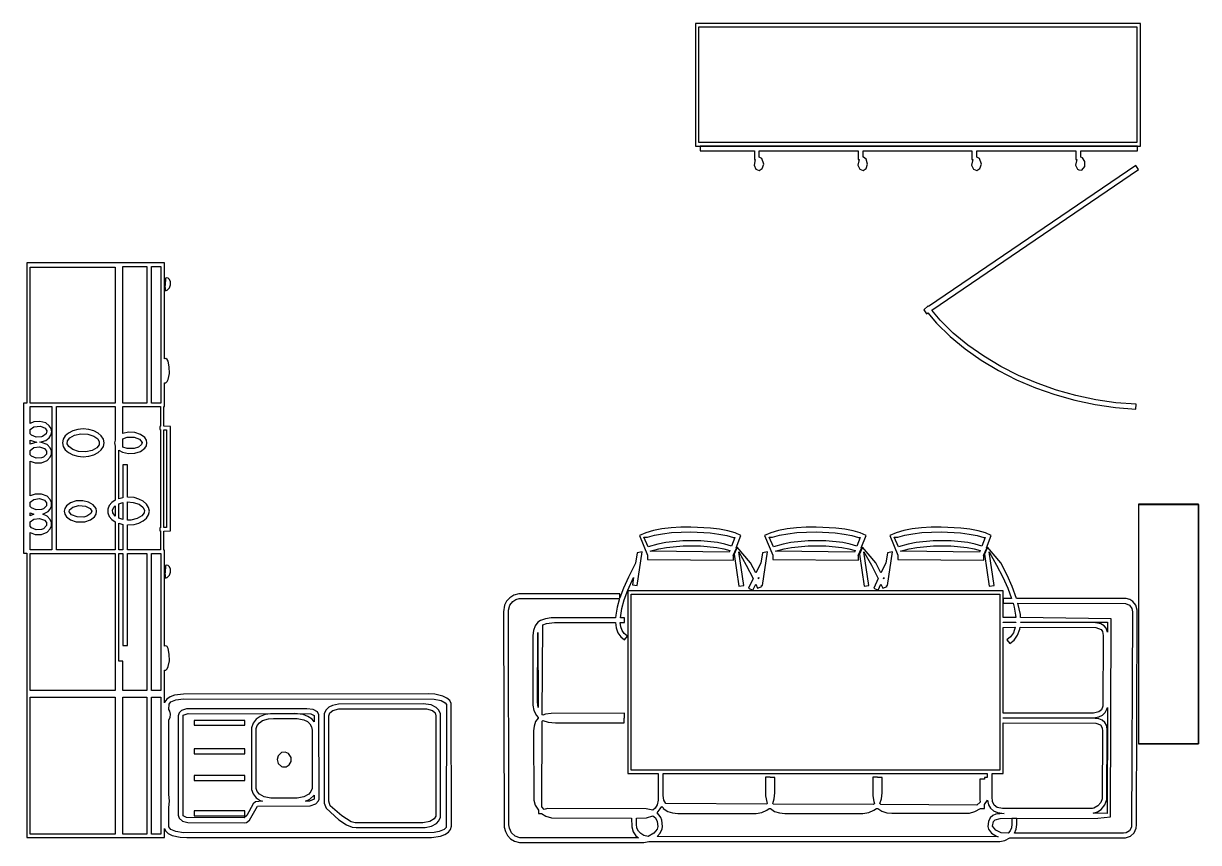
# Model space of a CAD drawing. Header units: metres. Extents: x -13 to 22, y -10.4 to 9.6.
# Drawn here: x 2.294 to 7.2, y -0.512 to 2.908 of the extents above; entities that cross this region are included whole.
import ezdxf

# ---------------------------------------------------------------- set-up
doc = ezdxf.new("R2010")
doc.units = ezdxf.units.M

msp = doc.modelspace()

# ---------------------------------------------------------------- linework, layer by layer
for p, q in [((6.95724, 2.908), (5.09982, 2.908)), ((5.09982, 2.908), (5.09982, 2.39621)), ((6.95724, 2.39621), (6.95724, 2.908)), ((5.11397, 2.41035), (5.11397, 2.89386)), ((5.11397, 2.89386), (6.9431, 2.89386)), ((6.9431, 2.89386), (6.9431, 2.41035)), ((6.9431, 2.41035), (5.11397, 2.41035)), ((5.09982, 2.39621), (6.95724, 2.39621)), ((6.94551, 2.3959), (5.11876, 2.3959)), ((5.11876, 2.3959), (5.11876, 2.37592)), ((5.11876, 2.37592), (5.34567, 2.37592)), ((5.34567, 2.37592), (5.34567, 2.33987)), ((5.36568, 2.34972), (5.36568, 2.37592)), ((5.36568, 2.37592), (5.77959, 2.37592)), ((5.77959, 2.37592), (5.77959, 2.33987)), ((5.79958, 2.34972), (5.79958, 2.37592)), ((5.79958, 2.37592), (6.25429, 2.37592)), ((6.25429, 2.37592), (6.25429, 2.33987)), ((6.27429, 2.34972), (6.27429, 2.37592)), ((6.27429, 2.37592), (6.6882, 2.37592)), ((6.6882, 2.37592), (6.6882, 2.33987)), ((6.70821, 2.34972), (6.70821, 2.37592)), ((6.70821, 2.37592), (6.94551, 2.37592)), ((6.94551, 2.37592), (6.94551, 2.3959)), ((5.34959, 2.33987), (5.34428, 2.31694)), ((5.34428, 2.31694), (5.35246, 2.29987)), ((5.34567, 2.33987), (5.34959, 2.33987)), ((5.37697, 2.3436), (5.36568, 2.34972)), ((5.38486, 2.32022), (5.37697, 2.3436)), ((5.37886, 2.30219), (5.38486, 2.32022)), ((5.78351, 2.33987), (5.7782, 2.31694)), ((5.7782, 2.31694), (5.78636, 2.29987)), ((5.77959, 2.33987), (5.78351, 2.33987)), ((5.80197, 2.34946), (5.79958, 2.34972)), ((5.81277, 2.34111), (5.80197, 2.34946)), ((5.81876, 2.32022), (5.81277, 2.34111)), ((5.81277, 2.30219), (5.81876, 2.32022)), ((6.93802, 2.31429), (6.07303, 1.72604)), ((6.25821, 2.33987), (6.25291, 2.31694)), ((6.25291, 2.31694), (6.26108, 2.29987)), ((6.25429, 2.33987), (6.25821, 2.33987)), ((6.28558, 2.3436), (6.27429, 2.34972)), ((6.29347, 2.32022), (6.28558, 2.3436)), ((6.28748, 2.30219), (6.29347, 2.32022)), ((6.69212, 2.33987), (6.68681, 2.31694)), ((6.68681, 2.31694), (6.69498, 2.29987)), ((6.6882, 2.33987), (6.69212, 2.33987)), ((6.71524, 2.34741), (6.70821, 2.34972)), ((6.71295, 2.29503), (6.72574, 2.31059)), ((6.72574, 2.33174), (6.71524, 2.34741)), ((6.72574, 2.31059), (6.72574, 2.33174)), ((6.94926, 2.29774), (6.93802, 2.31429)), ((5.35246, 2.29987), (5.36568, 2.29399)), ((5.36568, 2.29399), (5.37886, 2.30219)), ((5.78636, 2.29987), (5.79958, 2.29399)), ((5.79958, 2.29399), (5.81277, 2.30219)), ((6.08604, 1.71069), (6.94926, 2.29774)), ((6.26108, 2.29987), (6.27429, 2.29399)), ((6.27429, 2.29399), (6.28748, 2.30219)), ((6.69498, 2.29987), (6.69977, 2.29625)), ((6.69977, 2.29625), (6.71295, 2.29503)), ((2.88237, 1.9079), (2.30846, 1.9079)), ((2.30846, 1.9079), (2.30846, 1.32214)), ((2.3226, 1.32214), (2.3226, 1.88995)), ((2.3226, 1.88995), (2.67758, 1.88995)), ((2.67758, 1.88995), (2.67758, 1.32214)), ((2.70847, 1.32214), (2.70847, 1.89375)), ((2.70847, 1.89375), (2.80891, 1.89375)), ((2.80891, 1.89375), (2.80891, 1.32214)), ((2.82892, 1.32214), (2.82892, 1.89375)), ((2.82892, 1.89375), (2.86823, 1.89375)), ((2.86823, 1.89375), (2.86823, 1.32214)), ((2.88237, 1.508), (2.88237, 1.9079)), ((2.88698, 1.84467), (2.88637, 1.81406)), ((2.89333, 1.84546), (2.88698, 1.84467)), ((2.89861, 1.84399), (2.89333, 1.84546)), ((2.90279, 1.84068), (2.89861, 1.84399)), ((2.90776, 1.83005), (2.90279, 1.84068)), ((2.90344, 1.80363), (2.90804, 1.81665)), ((2.90804, 1.81665), (2.90776, 1.83005)), ((2.88637, 1.81406), (2.8842, 1.81166)), ((2.8842, 1.81166), (2.88698, 1.79161)), ((2.88698, 1.79161), (2.89377, 1.7941)), ((2.89377, 1.7941), (2.90344, 1.80363)), ((6.07103, 1.72841), (6.05336, 1.71266)), ((6.07303, 1.72604), (6.07103, 1.72841)), ((6.05336, 1.71266), (6.06462, 1.69612)), ((6.06462, 1.69612), (6.06941, 1.69939)), ((6.06941, 1.69939), (6.10625, 1.65594)), ((6.1209, 1.66956), (6.08604, 1.71069)), ((6.17639, 1.61516), (6.1209, 1.66956)), ((6.10625, 1.65594), (6.16302, 1.6003)), ((6.16302, 1.6003), (6.22545, 1.54872)), ((6.23758, 1.56462), (6.17639, 1.61516)), ((6.22545, 1.54872), (6.29292, 1.50139)), ((6.3038, 1.51817), (6.23758, 1.56462)), ((2.88873, 1.50908), (2.88237, 1.508)), ((2.89401, 1.50533), (2.88873, 1.50908)), ((2.89819, 1.49767), (2.89401, 1.50533)), ((2.90315, 1.47433), (2.89819, 1.49767)), ((2.90343, 1.44659), (2.90315, 1.47433)), ((6.29292, 1.50139), (6.36481, 1.4585)), ((6.37445, 1.47603), (6.3038, 1.51817)), ((6.44888, 1.43835), (6.37445, 1.47603)), ((2.89883, 1.42192), (2.90343, 1.44659)), ((6.36481, 1.4585), (6.44046, 1.42023)), ((6.52647, 1.4054), (6.44888, 1.43835)), ((2.88237, 1.407), (2.88916, 1.40778)), ((2.88237, 1.30801), (2.88237, 1.407)), ((2.88916, 1.40778), (2.89464, 1.41306)), ((2.89464, 1.41306), (2.89883, 1.42192)), ((6.44046, 1.42023), (6.51924, 1.38675)), ((6.51924, 1.38675), (6.60054, 1.35825)), ((6.60655, 1.37732), (6.52647, 1.4054)), ((6.68851, 1.35431), (6.60655, 1.37732)), ((6.60054, 1.35825), (6.68372, 1.3349)), ((6.68372, 1.3349), (6.76814, 1.31689)), ((6.77168, 1.33658), (6.68851, 1.35431)), ((6.85544, 1.32428), (6.77168, 1.33658)), ((2.30846, 1.32214), (2.29434, 1.32214)), ((2.29434, 1.32214), (2.29434, 0.695663)), ((2.67758, 1.32214), (2.3226, 1.32214)), ((2.3226, 1.23817), (2.3226, 1.30801)), ((2.3226, 1.30801), (2.41226, 1.30801)), ((2.41226, 1.30801), (2.41226, 0.709808)), ((2.43227, 0.709808), (2.43227, 1.30801)), ((2.43227, 1.30801), (2.67758, 1.30801)), ((2.67758, 1.30801), (2.67674, 1.16855)), ((2.80891, 1.32214), (2.70847, 1.32214)), ((2.70847, 1.19545), (2.70847, 1.30801)), ((2.70847, 1.30801), (2.86671, 1.30801)), ((2.86823, 1.32214), (2.82892, 1.32214)), ((2.86671, 1.30801), (2.86671, 1.22586)), ((2.88086, 1.22636), (2.88086, 1.30801)), ((2.88086, 1.30801), (2.88237, 1.30801)), ((6.76814, 1.31689), (6.85318, 1.30441)), ((6.85318, 1.30441), (6.93822, 1.29762)), ((6.9398, 1.31757), (6.85544, 1.32428)), ((6.93822, 1.29762), (6.9398, 1.31757)), ((2.33719, 1.24405), (2.3226, 1.23817)), ((2.36302, 1.24622), (2.33719, 1.24405)), ((2.38695, 1.23961), (2.36302, 1.24622)), ((2.40193, 1.22841), (2.38695, 1.23961)), ((2.40916, 1.21709), (2.40193, 1.22841)), ((2.3226, 1.19426), (2.32275, 1.21233)), ((2.32751, 1.18877), (2.3226, 1.19426)), ((2.32275, 1.21233), (2.33806, 1.22339)), ((2.34682, 1.18031), (2.32751, 1.18877)), ((2.33806, 1.22339), (2.36578, 1.22569)), ((2.37012, 1.18135), (2.34682, 1.18031)), ((2.36578, 1.22569), (2.38445, 1.21754)), ((2.37419, 1.18275), (2.37012, 1.18135)), ((2.38914, 1.19398), (2.37419, 1.18275)), ((2.38445, 1.21754), (2.39168, 1.20627)), ((2.38719, 1.16673), (2.40193, 1.17792)), ((2.39168, 1.20627), (2.38914, 1.19398)), ((2.40193, 1.17792), (2.40909, 1.18898)), ((2.40909, 1.18898), (2.41202, 1.20293)), ((2.41202, 1.20293), (2.40916, 1.21709)), ((2.46852, 1.186), (2.45969, 1.17216)), ((2.48219, 1.19775), (2.46852, 1.186)), ((2.49988, 1.20683), (2.48219, 1.19775)), ((2.48785, 1.17702), (2.50716, 1.1882)), ((2.52074, 1.21268), (2.49988, 1.20683)), ((2.50716, 1.1882), (2.53387, 1.19431)), ((2.5439, 1.21477), (2.52074, 1.21268)), ((2.53387, 1.19431), (2.56348, 1.19301)), ((2.56708, 1.21268), (2.5439, 1.21477)), ((2.56348, 1.19301), (2.58807, 1.18488)), ((2.58794, 1.20683), (2.56708, 1.21268)), ((2.60562, 1.19775), (2.58794, 1.20683)), ((2.58807, 1.18488), (2.60428, 1.17279)), ((2.61929, 1.186), (2.60562, 1.19775)), ((2.62813, 1.17216), (2.61929, 1.186)), ((2.73238, 1.20091), (2.70847, 1.19545)), ((2.70847, 1.17346), (2.72733, 1.18005)), ((2.72733, 1.18005), (2.7561, 1.18004)), ((2.75966, 1.19971), (2.73238, 1.20091)), ((2.7561, 1.18004), (2.77884, 1.17148)), ((2.78328, 1.19197), (2.75966, 1.19971)), ((2.80048, 1.17917), (2.78328, 1.19197)), ((2.80734, 1.16855), (2.80048, 1.17917)), ((2.86671, 1.22586), (2.86292, 1.22568)), ((2.86292, 1.22568), (2.86292, 1.21223)), ((2.86292, 1.21223), (2.86671, 1.21205)), ((2.86671, 1.21205), (2.86671, 0.802444)), ((2.90848, 1.22568), (2.88086, 1.22636)), ((2.88086, 0.802948), (2.88086, 1.21153)), ((2.88086, 1.21153), (2.89078, 1.21153)), ((2.89078, 1.21153), (2.89078, 0.802948)), ((2.90848, 0.788803), (2.90848, 1.22568)), ((2.3226, 1.16808), (2.34325, 1.16064)), ((2.3226, 1.15135), (2.3226, 1.16808)), ((2.34981, 1.15967), (2.3226, 1.15135)), ((2.32275, 1.12544), (2.33806, 1.13667)), ((2.33806, 1.13667), (2.36125, 1.13974)), ((2.34325, 1.16064), (2.34981, 1.15967)), ((2.36125, 1.13974), (2.38141, 1.13293)), ((2.36314, 1.15976), (2.38719, 1.16673)), ((2.36952, 1.15875), (2.36314, 1.15976)), ((2.39249, 1.14958), (2.36952, 1.15875)), ((2.38141, 1.13293), (2.39072, 1.12256)), ((2.40588, 1.13638), (2.39249, 1.14958)), ((2.41124, 1.12372), (2.40588, 1.13638)), ((2.45969, 1.17216), (2.45656, 1.15678)), ((2.45656, 1.15678), (2.45969, 1.14142)), ((2.45969, 1.14142), (2.46852, 1.12758)), ((2.47696, 1.15292), (2.47818, 1.16454)), ((2.48354, 1.14079), (2.47696, 1.15292)), ((2.47818, 1.16454), (2.48785, 1.17702)), ((2.49974, 1.12871), (2.48354, 1.14079)), ((2.52434, 1.12057), (2.49974, 1.12871)), ((2.59996, 1.13657), (2.58066, 1.12538)), ((2.60963, 1.14905), (2.59996, 1.13657)), ((2.60428, 1.17279), (2.61086, 1.16064)), ((2.61086, 1.16064), (2.60963, 1.14905)), ((2.61929, 1.12758), (2.62813, 1.14142)), ((2.63126, 1.15678), (2.62813, 1.17216)), ((2.62813, 1.14142), (2.63126, 1.15678)), ((2.67674, 1.16855), (2.67432, 1.15678)), ((2.67432, 1.15678), (2.67758, 1.14305)), ((2.67758, 1.14305), (2.67758, 0.916901)), ((2.70847, 1.13936), (2.70847, 1.17346)), ((2.72734, 1.13269), (2.70847, 1.13936)), ((2.75609, 1.13271), (2.72734, 1.13269)), ((2.77414, 1.13863), (2.75609, 1.13271)), ((2.78751, 1.14972), (2.77414, 1.13863)), ((2.77884, 1.17148), (2.78955, 1.15875)), ((2.78328, 1.12083), (2.80048, 1.13382)), ((2.78955, 1.15875), (2.78751, 1.14972)), ((2.80048, 1.13382), (2.80734, 1.14468)), ((2.80977, 1.15678), (2.80734, 1.16855)), ((2.80734, 1.14468), (2.80977, 1.15678)), ((2.3226, 1.10725), (2.32275, 1.12544)), ((2.32751, 1.10156), (2.3226, 1.10725)), ((2.3226, 0.935349), (2.3226, 1.08078)), ((2.3226, 1.08078), (2.34322, 1.07329)), ((2.34682, 1.09296), (2.32751, 1.10156)), ((2.37012, 1.09399), (2.34682, 1.09296)), ((2.36955, 1.07332), (2.39268, 1.0827)), ((2.37798, 1.09717), (2.37012, 1.09399)), ((2.39072, 1.10997), (2.37798, 1.09717)), ((2.39072, 1.12256), (2.39072, 1.10997)), ((2.39268, 1.0827), (2.40608, 1.09633)), ((2.40608, 1.09633), (2.41129, 1.10918)), ((2.41129, 1.10918), (2.41124, 1.12372)), ((2.46852, 1.12758), (2.48219, 1.11583)), ((2.48219, 1.11583), (2.49988, 1.10675)), ((2.49988, 1.10675), (2.52074, 1.10089)), ((2.52074, 1.10089), (2.5439, 1.09882)), ((2.55392, 1.11926), (2.52434, 1.12057)), ((2.5439, 1.09882), (2.56708, 1.10089)), ((2.58066, 1.12538), (2.55392, 1.11926)), ((2.56708, 1.10089), (2.58794, 1.10675)), ((2.58794, 1.10675), (2.60562, 1.11583)), ((2.60562, 1.11583), (2.61929, 1.12758)), ((2.69171, 0.923096), (2.69171, 1.12646)), ((2.69171, 1.12646), (2.7077, 1.11758)), ((2.7077, 1.11758), (2.73238, 1.11183)), ((2.73238, 1.11183), (2.75966, 1.11302)), ((2.75966, 1.11302), (2.78328, 1.12083)), ((2.34322, 1.07329), (2.36955, 1.07332)), ((2.72847, 1.06531), (2.70847, 1.06531)), ((2.70847, 1.06531), (2.70847, 0.927673)), ((2.72847, 0.929779), (2.72847, 1.06531)), ((2.34322, 0.942856), (2.3226, 0.935349)), ((2.36955, 0.942825), (2.34322, 0.942856)), ((2.39268, 0.933441), (2.36955, 0.942825)), ((2.40608, 0.9198), (2.39268, 0.933441)), ((2.3226, 0.890961), (2.32275, 0.909164)), ((2.32751, 0.885483), (2.3226, 0.890961)), ((2.32275, 0.909164), (2.33806, 0.920715)), ((2.34682, 0.877029), (2.32751, 0.885483)), ((2.33806, 0.920715), (2.36125, 0.923828)), ((2.36125, 0.923828), (2.38141, 0.916916)), ((2.39072, 0.89357), (2.37798, 0.88118)), ((2.38141, 0.916916), (2.39072, 0.906158)), ((2.39072, 0.906158), (2.39072, 0.89357)), ((2.40588, 0.879745), (2.41124, 0.89241)), ((2.41129, 0.906952), (2.40608, 0.9198)), ((2.41124, 0.89241), (2.41129, 0.906952)), ((2.47345, 0.893509), (2.4666, 0.882904)), ((2.49066, 0.906326), (2.47345, 0.893509)), ((2.48633, 0.877548), (2.49971, 0.888489)), ((2.51427, 0.914062), (2.49066, 0.906326)), ((2.49971, 0.888489), (2.52496, 0.89534)), ((2.54155, 0.915253), (2.51427, 0.914062)), ((2.52496, 0.89534), (2.55304, 0.892899)), ((2.56624, 0.909531), (2.54155, 0.915253)), ((2.55304, 0.892899), (2.57249, 0.883087)), ((2.58553, 0.898254), (2.56624, 0.909531)), ((2.57249, 0.883087), (2.57962, 0.871109)), ((2.5972, 0.882904), (2.58553, 0.898254)), ((2.65207, 0.894516), (2.64598, 0.879837)), ((2.66342, 0.907379), (2.65207, 0.894516)), ((2.67758, 0.916901), (2.66342, 0.907379)), ((2.66559, 0.875854), (2.67215, 0.888)), ((2.67215, 0.888), (2.67758, 0.893051)), ((2.67758, 0.893051), (2.67758, 0.850937)), ((2.70847, 0.927673), (2.69171, 0.923096)), ((2.69171, 0.901566), (2.70847, 0.907166)), ((2.69171, 0.842407), (2.69171, 0.901566)), ((2.70847, 0.907166), (2.70847, 0.836807)), ((2.75571, 0.927887), (2.72847, 0.929779)), ((2.72847, 0.834198), (2.72847, 0.909775)), ((2.72847, 0.909775), (2.75209, 0.908203)), ((2.75209, 0.908203), (2.77669, 0.90007)), ((2.77655, 0.922028), (2.75571, 0.927887)), ((2.79424, 0.912949), (2.77655, 0.922028)), ((2.77669, 0.90007), (2.79291, 0.888)), ((2.79291, 0.888), (2.79947, 0.875854)), ((2.80792, 0.901215), (2.79424, 0.912949)), ((2.81674, 0.887375), (2.80792, 0.901215)), ((2.81987, 0.871994), (2.81674, 0.887375)), ((7.2, 0.899994), (6.95, 0.899994)), ((6.95, 0.899994), (6.95, -0.099991)), ((6.95027, -0.099716), (6.95027, 0.899704)), ((6.95027, 0.899704), (7.19971, 0.899704)), ((7.19971, 0.899704), (7.19971, -0.099716)), ((7.2, -0.099991), (7.2, 0.899994)), ((2.3226, 0.864777), (2.33693, 0.858246)), ((2.3226, 0.852264), (2.3226, 0.864777)), ((2.33693, 0.858246), (2.3226, 0.852264)), ((2.32275, 0.82634), (2.33806, 0.837585)), ((2.33806, 0.837585), (2.36125, 0.840652)), ((2.37012, 0.878067), (2.34682, 0.877029)), ((2.36125, 0.840652), (2.38141, 0.833847)), ((2.37798, 0.88118), (2.37012, 0.878067)), ((2.37569, 0.858856), (2.39743, 0.870255)), ((2.3925, 0.850494), (2.37569, 0.858856)), ((2.40588, 0.837296), (2.3925, 0.850494)), ((2.39743, 0.870255), (2.40588, 0.879745)), ((2.41124, 0.824631), (2.40588, 0.837296)), ((2.4666, 0.882904), (2.46417, 0.87114)), ((2.46417, 0.87114), (2.4666, 0.859024)), ((2.4666, 0.859024), (2.47345, 0.848175)), ((2.47345, 0.848175), (2.49066, 0.835175)), ((2.48439, 0.868881), (2.48633, 0.877548)), ((2.49519, 0.855652), (2.48439, 0.868881)), ((2.49066, 0.835175), (2.51427, 0.827377)), ((2.51784, 0.847061), (2.49519, 0.855652)), ((2.54659, 0.847046), (2.51784, 0.847061)), ((2.55888, 0.850525), (2.54659, 0.847046)), ((2.55023, 0.827377), (2.57338, 0.835175)), ((2.57527, 0.861282), (2.55888, 0.850525)), ((2.57338, 0.835175), (2.59038, 0.848175)), ((2.57962, 0.871109), (2.57527, 0.861282)), ((2.59038, 0.848175), (2.5972, 0.859024)), ((2.59962, 0.87114), (2.5972, 0.882904)), ((2.5972, 0.859024), (2.59962, 0.87114)), ((2.64598, 0.879837), (2.64598, 0.864151)), ((2.64598, 0.864151), (2.65207, 0.849457)), ((2.65207, 0.849457), (2.66342, 0.836609)), ((2.66342, 0.836609), (2.67758, 0.827072)), ((2.66681, 0.864243), (2.66559, 0.875854)), ((2.67758, 0.850937), (2.66681, 0.864243)), ((2.70847, 0.836807), (2.69171, 0.842407)), ((2.74255, 0.834473), (2.72847, 0.834198)), ((2.76929, 0.840576), (2.74255, 0.834473)), ((2.78857, 0.851761), (2.76929, 0.840576)), ((2.79826, 0.864243), (2.78857, 0.851761)), ((2.79424, 0.831024), (2.80792, 0.842773)), ((2.79947, 0.875854), (2.79826, 0.864243)), ((2.80792, 0.842773), (2.81674, 0.856613)), ((2.81674, 0.856613), (2.81987, 0.871994)), ((2.3226, 0.808167), (2.32275, 0.82634)), ((2.32751, 0.802475), (2.3226, 0.808167)), ((2.34682, 0.793854), (2.32751, 0.802475)), ((2.37012, 0.794907), (2.34682, 0.793854)), ((2.37798, 0.798065), (2.37012, 0.794907)), ((2.39072, 0.810883), (2.37798, 0.798065)), ((2.38141, 0.833847), (2.39072, 0.823471)), ((2.39072, 0.823471), (2.39072, 0.810883)), ((2.39268, 0.7836), (2.40608, 0.797241)), ((2.40608, 0.797241), (2.41129, 0.810089)), ((2.41129, 0.810089), (2.41124, 0.824631)), ((2.51427, 0.827377), (2.52321, 0.826187)), ((2.52321, 0.826187), (2.55023, 0.827377)), ((2.67758, 0.827072), (2.67758, 0.709808)), ((2.69171, 0.709808), (2.69171, 0.820877)), ((2.69171, 0.820877), (2.70847, 0.816299)), ((2.70847, 0.816299), (2.70847, 0.709808)), ((2.72847, 0.814194), (2.75571, 0.816086)), ((2.72847, 0.709808), (2.72847, 0.814194)), ((2.75571, 0.816086), (2.77655, 0.821945)), ((2.77655, 0.821945), (2.79424, 0.831024)), ((2.86671, 0.802444), (2.86292, 0.802261)), ((2.86292, 0.802261), (2.86292, 0.788803)), ((2.86292, 0.788803), (2.86671, 0.78862)), ((2.86671, 0.78862), (2.86671, 0.709808)), ((2.89078, 0.802948), (2.88086, 0.802948)), ((2.88086, 0.788116), (2.90848, 0.788803)), ((2.88086, 0.70813), (2.88086, 0.788116)), ((4.92397, 0.790344), (4.89241, 0.781418)), ((4.9597, 0.797119), (4.92397, 0.790344)), ((4.9985, 0.801788), (4.9597, 0.797119)), ((5.03929, 0.804413), (4.9985, 0.801788)), ((5.00034, 0.781876), (5.08083, 0.785049)), ((5.08098, 0.805054), (5.03929, 0.804413)), ((5.08083, 0.785049), (5.16064, 0.780685)), ((5.16273, 0.800583), (5.08098, 0.805054)), ((5.20062, 0.795593), (5.16273, 0.800583)), ((5.23508, 0.788834), (5.20062, 0.795593)), ((5.26501, 0.78038), (5.23508, 0.788834)), ((5.44653, 0.790344), (5.41496, 0.781418)), ((5.48227, 0.797119), (5.44653, 0.790344)), ((5.52106, 0.801788), (5.48227, 0.797119)), ((5.56186, 0.804413), (5.52106, 0.801788)), ((5.5229, 0.781876), (5.60338, 0.785049)), ((5.60355, 0.805054), (5.56186, 0.804413)), ((5.60338, 0.785049), (5.68321, 0.780685)), ((5.6853, 0.800583), (5.60355, 0.805054)), ((5.72319, 0.795593), (5.6853, 0.800583)), ((5.75764, 0.788834), (5.72319, 0.795593)), ((5.78758, 0.78038), (5.75764, 0.788834)), ((5.96915, 0.790344), (5.93758, 0.781418)), ((6.00487, 0.797119), (5.96915, 0.790344)), ((6.04367, 0.801788), (6.00487, 0.797119)), ((6.08446, 0.804413), (6.04367, 0.801788)), ((6.04552, 0.781876), (6.12599, 0.785049)), ((6.12616, 0.805054), (6.08446, 0.804413)), ((6.12599, 0.785049), (6.20581, 0.780685)), ((6.2079, 0.800583), (6.12616, 0.805054)), ((6.2458, 0.795593), (6.2079, 0.800583)), ((6.28026, 0.788834), (6.2458, 0.795593)), ((6.3102, 0.78038), (6.28026, 0.788834)), ((2.3226, 0.709808), (2.3226, 0.781693)), ((2.3226, 0.781693), (2.34322, 0.774185)), ((2.34322, 0.774185), (2.36955, 0.774216)), ((2.36955, 0.774216), (2.39268, 0.7836)), ((4.89241, 0.781418), (4.86607, 0.770264)), ((4.86607, 0.770264), (4.89983, 0.687057)), ((4.88455, 0.762604), (4.89903, 0.762543)), ((4.90271, 0.722061), (4.88455, 0.762604)), ((4.89903, 0.762543), (4.92856, 0.770874)), ((4.92856, 0.770874), (4.96275, 0.777359)), ((4.97548, 0.740082), (4.94298, 0.7341)), ((4.96275, 0.777359), (5.00034, 0.781876)), ((5.04736, 0.746887), (4.97548, 0.740082)), ((5.12204, 0.746887), (5.04736, 0.746887)), ((5.19185, 0.740082), (5.12204, 0.746887)), ((5.16064, 0.780685), (5.1974, 0.775848)), ((5.22253, 0.7341), (5.19185, 0.740082)), ((5.1974, 0.775848), (5.23044, 0.769379)), ((5.23044, 0.769379), (5.25845, 0.76149)), ((5.26447, 0.761292), (5.25076, 0.725723)), ((5.25845, 0.76149), (5.26447, 0.761292)), ((5.28935, 0.770264), (5.26501, 0.78038)), ((5.26942, 0.718536), (5.28935, 0.770264)), ((5.41496, 0.781418), (5.38864, 0.770264)), ((5.38864, 0.770264), (5.42239, 0.687057)), ((5.40712, 0.762604), (5.4216, 0.762543)), ((5.42526, 0.722046), (5.40712, 0.762604)), ((5.4216, 0.762543), (5.45113, 0.770874)), ((5.45113, 0.770874), (5.48532, 0.777359)), ((5.49809, 0.740082), (5.46559, 0.7341)), ((5.48532, 0.777359), (5.5229, 0.781876)), ((5.56998, 0.746887), (5.49809, 0.740082)), ((5.64465, 0.746887), (5.56998, 0.746887)), ((5.71446, 0.740082), (5.64465, 0.746887)), ((5.68321, 0.780685), (5.71996, 0.775848)), ((5.74515, 0.7341), (5.71446, 0.740082)), ((5.71996, 0.775848), (5.75301, 0.769379)), ((5.75301, 0.769379), (5.78101, 0.76149)), ((5.78702, 0.761292), (5.77333, 0.725739)), ((5.78101, 0.76149), (5.78702, 0.761292)), ((5.8119, 0.770264), (5.78758, 0.78038)), ((5.79199, 0.718536), (5.8119, 0.770264)), ((5.93758, 0.781418), (5.91125, 0.770264)), ((5.91125, 0.770264), (5.94501, 0.687057)), ((5.92973, 0.762604), (5.94421, 0.762543)), ((5.94788, 0.722046), (5.92973, 0.762604)), ((5.94421, 0.762543), (5.97374, 0.770874)), ((5.97374, 0.770874), (6.00793, 0.777359)), ((6.02069, 0.740082), (5.9882, 0.7341)), ((6.00793, 0.777359), (6.04552, 0.781876)), ((6.09258, 0.746887), (6.02069, 0.740082)), ((6.16727, 0.746887), (6.09258, 0.746887)), ((6.23708, 0.740082), (6.16727, 0.746887)), ((6.20581, 0.780685), (6.24257, 0.775848)), ((6.26775, 0.7341), (6.23708, 0.740082)), ((6.24257, 0.775848), (6.2756, 0.769379)), ((6.2756, 0.769379), (6.30362, 0.76149)), ((6.30963, 0.761292), (6.29593, 0.725739)), ((6.30362, 0.76149), (6.30963, 0.761292)), ((6.33452, 0.770264), (6.3102, 0.78038)), ((6.31461, 0.718536), (6.33452, 0.770264)), ((2.29434, 0.695663), (2.30846, 0.695663)), ((2.30846, 0.695663), (2.30846, -0.491638)), ((2.41226, 0.709808), (2.3226, 0.709808)), ((2.3226, 0.122375), (2.3226, 0.693985)), ((2.3226, 0.693985), (2.67758, 0.693985)), ((2.67758, 0.709808), (2.43227, 0.709808)), ((2.67758, 0.693985), (2.67758, 0.122375)), ((2.70847, 0.709808), (2.69171, 0.709808)), ((2.69171, 0.245667), (2.69171, 0.693985)), ((2.69171, 0.693985), (2.70847, 0.693985)), ((2.70847, 0.693985), (2.70847, 0.310745)), ((2.86671, 0.709808), (2.72847, 0.709808)), ((2.72847, 0.310745), (2.72847, 0.693985)), ((2.72847, 0.693985), (2.80891, 0.693985)), ((2.80891, 0.693985), (2.80891, 0.122375)), ((2.82892, 0.122375), (2.82892, 0.693985)), ((2.82892, 0.693985), (2.86823, 0.693985)), ((2.86823, 0.693985), (2.86823, 0.122375)), ((2.88237, 0.70813), (2.88086, 0.70813)), ((2.88237, 0.308228), (2.88237, 0.70813)), ((4.8564, 0.69751), (4.85007, 0.653976)), ((4.87727, 0.702042), (4.8564, 0.69751)), ((4.85666, 0.56044), (4.87727, 0.702042)), ((4.89983, 0.687057), (4.89969, 0.669312)), ((4.94298, 0.7341), (4.90271, 0.722061)), ((4.91089, 0.703796), (4.94736, 0.714584)), ((5.24069, 0.69957), (4.91089, 0.703796)), ((4.94736, 0.714584), (4.97849, 0.720306)), ((4.97849, 0.720306), (5.04828, 0.726913)), ((5.04828, 0.726913), (5.12111, 0.726913)), ((5.12111, 0.726913), (5.18869, 0.720322)), ((5.18869, 0.720322), (5.21785, 0.714661)), ((5.21785, 0.714661), (5.24345, 0.706726)), ((5.25076, 0.725723), (5.22253, 0.7341)), ((5.24345, 0.706726), (5.24069, 0.69957)), ((5.25714, 0.68663), (5.27063, 0.717056)), ((5.27415, 0.720963), (5.26192, 0.691757)), ((5.26192, 0.691757), (5.28143, 0.557556)), ((5.27063, 0.717056), (5.26942, 0.718536)), ((5.3297, 0.65593), (5.27415, 0.720963)), ((5.30122, 0.56044), (5.28062, 0.702042)), ((5.28062, 0.702042), (5.31209, 0.646454)), ((5.37901, 0.69751), (5.37268, 0.653976)), ((5.39987, 0.702042), (5.37901, 0.69751)), ((5.37927, 0.56044), (5.39987, 0.702042)), ((5.42239, 0.687057), (5.42226, 0.669312)), ((5.46559, 0.7341), (5.42526, 0.722046)), ((5.43344, 0.703781), (5.46997, 0.714584)), ((5.76326, 0.69957), (5.43344, 0.703781)), ((5.46997, 0.714584), (5.5011, 0.720306)), ((5.5011, 0.720306), (5.57089, 0.726913)), ((5.57089, 0.726913), (5.64372, 0.726913)), ((5.64372, 0.726913), (5.7113, 0.720322)), ((5.7113, 0.720322), (5.74045, 0.714661)), ((5.74045, 0.714661), (5.76601, 0.706726)), ((5.77333, 0.725739), (5.74515, 0.7341)), ((5.76601, 0.706726), (5.76326, 0.69957)), ((5.77969, 0.68663), (5.79324, 0.717056)), ((5.79671, 0.720963), (5.78447, 0.691757)), ((5.78447, 0.691757), (5.804, 0.557556)), ((5.79324, 0.717056), (5.79199, 0.718536)), ((5.85226, 0.65593), (5.79671, 0.720963)), ((5.82379, 0.56044), (5.80319, 0.702042)), ((5.80319, 0.702042), (5.83466, 0.646454)), ((5.90157, 0.69751), (5.89523, 0.653976)), ((5.92244, 0.702042), (5.90157, 0.69751)), ((5.90182, 0.56044), (5.92244, 0.702042)), ((5.94501, 0.687057), (5.94487, 0.669312)), ((5.9882, 0.7341), (5.94788, 0.722046)), ((5.95605, 0.703781), (5.99257, 0.714584)), ((6.28587, 0.69957), (5.95605, 0.703781)), ((5.99257, 0.714584), (6.02371, 0.720306)), ((6.02371, 0.720306), (6.09351, 0.726913)), ((6.09351, 0.726913), (6.16632, 0.726913)), ((6.16632, 0.726913), (6.23392, 0.720322)), ((6.23392, 0.720322), (6.26306, 0.714661)), ((6.26306, 0.714661), (6.28862, 0.706726)), ((6.29593, 0.725739), (6.26775, 0.7341)), ((6.28862, 0.706726), (6.28587, 0.69957)), ((6.30231, 0.68663), (6.31586, 0.717056)), ((6.31932, 0.720963), (6.30708, 0.691757)), ((6.30708, 0.691757), (6.32661, 0.557556)), ((6.31586, 0.717056), (6.31461, 0.718536)), ((6.37488, 0.65593), (6.31932, 0.720963)), ((6.34641, 0.56044), (6.32581, 0.702042)), ((6.32581, 0.702042), (6.35725, 0.646454)), ((2.88698, 0.644897), (2.88637, 0.614288)), ((2.89333, 0.645676), (2.88698, 0.644897)), ((2.89861, 0.644226), (2.89333, 0.645676)), ((2.90279, 0.640915), (2.89861, 0.644226)), ((2.90776, 0.63028), (2.90279, 0.640915)), ((4.85007, 0.653976), (4.81978, 0.595535)), ((4.89969, 0.669312), (5.25821, 0.666611)), ((5.25835, 0.686615), (5.25714, 0.68663)), ((5.25821, 0.666611), (5.25835, 0.686615)), ((5.31209, 0.646454), (5.34026, 0.590744)), ((5.35147, 0.613312), (5.3297, 0.65593)), ((5.37268, 0.653976), (5.35147, 0.613312)), ((5.42226, 0.669312), (5.78081, 0.666611)), ((5.78096, 0.686615), (5.77969, 0.68663)), ((5.78081, 0.666611), (5.78096, 0.686615)), ((5.83466, 0.646454), (5.86282, 0.590744)), ((5.87404, 0.613312), (5.85226, 0.65593)), ((5.89523, 0.653976), (5.87404, 0.613312)), ((5.94487, 0.669312), (6.30342, 0.666611)), ((6.30357, 0.686615), (6.30231, 0.68663)), ((6.30342, 0.666611), (6.30357, 0.686615)), ((6.35725, 0.646454), (6.38329, 0.595535)), ((6.40132, 0.604187), (6.37488, 0.65593)), ((2.88637, 0.614288), (2.8842, 0.611893)), ((2.8842, 0.611893), (2.88698, 0.591843)), ((2.88698, 0.591843), (2.89377, 0.59433)), ((2.89377, 0.59433), (2.90344, 0.603867)), ((2.90344, 0.603867), (2.90804, 0.616882)), ((2.90804, 0.616882), (2.90776, 0.63028)), ((4.81978, 0.595535), (4.79904, 0.549225)), ((4.81754, 0.541641), (4.84129, 0.593704)), ((4.84129, 0.593704), (4.83687, 0.563309)), ((5.34026, 0.590744), (5.32164, 0.549225)), ((5.36227, 0.5905), (5.36391, 0.593704)), ((5.36316, 0.588531), (5.36227, 0.5905)), ((5.36391, 0.593704), (5.36316, 0.588531)), ((5.86282, 0.590744), (5.84421, 0.549225)), ((5.88483, 0.590515), (5.88646, 0.593704)), ((5.88571, 0.588562), (5.88483, 0.590515)), ((5.88646, 0.593704), (5.88571, 0.588562)), ((6.38329, 0.595535), (6.40404, 0.549225)), ((6.42253, 0.556839), (6.40132, 0.604187)), ((4.79904, 0.549225), (4.78398, 0.509003)), ((4.80238, 0.50119), (4.81754, 0.541641)), ((4.83687, 0.563309), (4.85666, 0.56044)), ((5.28143, 0.557556), (5.30122, 0.56044)), ((5.32164, 0.549225), (5.33989, 0.541061)), ((5.33989, 0.541061), (5.3512, 0.566315)), ((5.3512, 0.566315), (5.35886, 0.549225)), ((5.35886, 0.549225), (5.37711, 0.557419)), ((5.37711, 0.557419), (5.3755, 0.560989)), ((5.3755, 0.560989), (5.37927, 0.56044)), ((5.804, 0.557556), (5.82379, 0.56044)), ((5.84421, 0.549225), (5.86246, 0.541061)), ((5.86246, 0.541061), (5.87376, 0.566315)), ((5.87376, 0.566315), (5.88142, 0.549225)), ((5.88142, 0.549225), (5.89967, 0.557419)), ((5.89967, 0.557419), (5.89807, 0.560989)), ((5.89807, 0.560989), (5.90182, 0.56044)), ((6.32661, 0.557556), (6.34641, 0.56044)), ((6.40404, 0.549225), (6.41986, 0.506805)), ((6.44063, 0.506805), (6.42253, 0.556839)), ((4.31133, 0.495377), (4.30284, 0.478516)), ((4.32422, 0.509796), (4.31133, 0.495377)), ((4.34131, 0.520447), (4.32422, 0.509796)), ((4.3244, 0.478195), (4.33713, 0.494522)), ((4.33713, 0.494522), (4.34933, 0.502121)), ((4.36183, 0.526093), (4.34131, 0.520447)), ((4.34933, 0.502121), (4.36444, 0.506256)), ((4.78398, 0.52681), (4.36183, 0.526093)), ((4.36444, 0.506256), (4.78322, 0.506805)), ((4.78322, 0.506805), (4.77271, 0.470093)), ((4.78398, 0.509003), (4.78398, 0.52681)), ((4.79218, 0.465576), (4.80238, 0.50119)), ((6.38493, 0.538895), (4.81714, 0.538895)), ((4.81714, 0.538895), (4.81714, -0.224457)), ((4.83128, -0.210312), (4.83128, 0.52475)), ((4.83128, 0.52475), (6.37079, 0.52475)), ((6.37079, 0.52475), (6.37079, -0.210312)), ((6.38493, 0.427917), (6.38493, 0.538895)), ((6.41986, 0.506805), (6.38515, 0.506805)), ((6.38515, 0.506805), (6.38515, 0.486801)), ((6.89807, 0.506256), (6.44063, 0.506805)), ((6.91318, 0.502121), (6.89807, 0.506256)), ((6.92538, 0.494522), (6.91318, 0.502121)), ((6.93811, 0.478195), (6.92538, 0.494522)), ((4.30284, 0.478516), (4.29816, 0.451477)), ((4.29816, 0.451477), (4.30173, -0.448257)), ((4.31856, 0.458084), (4.3244, 0.478195)), ((4.32115, -0.438721), (4.31856, 0.458084)), ((4.77271, 0.470093), (4.76678, 0.437088)), ((4.78627, 0.426285), (4.79218, 0.465576)), ((6.38515, 0.486801), (6.42558, 0.486801)), ((6.42558, 0.486801), (6.43037, 0.470093)), ((6.43037, 0.470093), (6.43628, 0.437088)), ((6.45616, 0.439301), (6.44635, 0.486801)), ((6.44635, 0.486801), (6.89545, 0.486435)), ((6.89545, 0.486435), (6.91248, 0.479248)), ((6.91248, 0.479248), (6.92198, 0.465088)), ((6.92436, 0.450439), (6.92024, -0.447876)), ((6.92198, 0.465088), (6.92436, 0.450439)), ((6.94395, 0.458084), (6.93811, 0.478195)), ((6.94136, -0.438721), (6.94395, 0.458084)), ((4.43054, 0.392532), (4.42311, 0.373154)), ((4.44199, 0.407867), (4.43054, 0.392532)), ((4.45309, 0.414444), (4.44199, 0.407867)), ((4.4736, 0.422363), (4.45309, 0.414444)), ((4.46007, 0.021454), (4.46193, 0.396347)), ((4.46193, 0.396347), (4.47849, 0.402969)), ((4.49748, 0.425873), (4.4736, 0.422363)), ((4.47849, 0.402969), (4.51088, 0.406281)), ((4.7663, 0.426285), (4.49748, 0.425873)), ((4.51088, 0.406281), (4.76575, 0.406281)), ((4.76575, 0.406281), (4.76865, 0.383774)), ((4.76678, 0.437088), (4.7663, 0.426285)), ((4.78807, 0.388489), (4.78584, 0.406281)), ((4.78584, 0.406281), (4.8038, 0.406281)), ((4.8038, 0.426285), (4.78627, 0.426285)), ((4.8038, 0.406281), (4.8038, 0.426285)), ((6.43672, 0.427216), (6.38493, 0.427917)), ((6.38493, 0.407928), (6.43752, 0.407867)), ((6.38493, 0.406052), (6.38493, 0.407928)), ((6.43732, 0.406281), (6.38493, 0.406052)), ((6.43628, 0.437088), (6.43672, 0.427216)), ((6.43752, 0.407867), (6.43732, 0.406281)), ((6.45671, 0.426941), (6.45616, 0.439301)), ((6.83469, 0.421982), (6.45671, 0.426941)), ((6.4574, 0.406281), (6.45755, 0.407867)), ((6.7637, 0.405914), (6.4574, 0.406281)), ((6.45755, 0.407867), (6.82053, 0.407867)), ((6.79239, 0.400375), (6.7637, 0.405914)), ((6.80568, 0.392914), (6.79239, 0.400375)), ((6.81473, 0.382401), (6.80568, 0.392914)), ((6.82053, 0.407867), (6.82042, 0.365433)), ((6.83266, -0.404999), (6.83469, 0.421982)), ((4.42311, 0.373154), (4.42099, 0.352478)), ((4.42099, 0.352478), (4.42146, 0.061234)), ((4.44098, 0.073547), (4.44209, 0.365341)), ((4.44209, 0.365341), (4.44287, 0.05217)), ((4.76865, 0.383774), (4.77608, 0.363297)), ((4.77608, 0.363297), (4.78764, 0.346832)), ((4.78764, 0.346832), (4.80318, 0.33429)), ((4.79382, 0.372543), (4.78807, 0.388489)), ((4.80226, 0.360489), (4.79382, 0.372543)), ((4.81575, 0.349838), (4.80226, 0.360489)), ((4.80318, 0.33429), (4.81575, 0.349838)), ((6.38493, 0.386047), (6.43475, 0.386292)), ((6.38493, 0.028397), (6.38493, 0.386047)), ((6.41542, 0.346832), (6.39989, 0.33429)), ((6.42699, 0.363297), (6.41542, 0.346832)), ((6.43475, 0.386292), (6.42699, 0.363297)), ((6.43002, 0.333176), (6.44472, 0.354065)), ((6.44472, 0.354065), (6.45386, 0.379059)), ((6.45386, 0.379059), (6.4548, 0.386292)), ((6.4548, 0.386292), (6.77158, 0.385025)), ((6.77158, 0.385025), (6.79309, 0.37738)), ((6.79309, 0.37738), (6.79909, 0.368851)), ((6.79909, 0.368851), (6.80154, 0.351562)), ((6.80154, 0.351562), (6.80023, 0.056824)), ((6.82042, 0.365433), (6.81473, 0.382401)), ((2.70847, 0.310745), (2.72847, 0.310745)), ((2.88873, 0.309311), (2.88237, 0.308228)), ((2.89401, 0.305557), (2.88873, 0.309311)), ((2.89819, 0.297897), (2.89401, 0.305557)), ((2.90315, 0.274567), (2.89819, 0.297897)), ((6.39989, 0.33429), (6.41246, 0.318741)), ((6.41246, 0.318741), (6.43002, 0.333176)), ((2.70847, 0.245667), (2.69171, 0.245667)), ((2.70847, 0.122375), (2.70847, 0.245667)), ((2.89883, 0.222137), (2.90343, 0.246826)), ((2.90343, 0.246826), (2.90315, 0.274567)), ((2.88237, 0.207214), (2.88916, 0.207993)), ((2.88237, 0.070328), (2.88237, 0.207214)), ((2.88916, 0.207993), (2.89464, 0.213287)), ((2.89464, 0.213287), (2.89883, 0.222137)), ((2.67758, 0.122375), (2.3226, 0.122375)), ((2.80891, 0.122375), (2.70847, 0.122375)), ((2.86823, 0.122375), (2.82892, 0.122375)), ((2.92545, 0.102432), (2.9066, 0.095474)), ((2.9617, 0.107864), (2.92545, 0.102432)), ((3.98416, 0.108231), (2.9617, 0.107864)), ((4.01134, 0.10675), (3.98416, 0.108231)), ((4.04503, 0.099274), (4.01134, 0.10675)), ((4.06195, 0.091065), (4.04503, 0.099274)), ((2.3226, -0.477463), (2.3226, 0.094101)), ((2.3226, 0.094101), (2.67758, 0.094101)), ((2.67758, 0.094101), (2.67758, -0.477463)), ((2.70847, -0.477493), (2.70847, 0.094101)), ((2.70847, 0.094101), (2.80891, 0.094101)), ((2.80891, 0.094101), (2.80891, -0.477493)), ((2.82892, -0.477493), (2.82892, 0.094101)), ((2.82892, 0.094101), (2.86823, 0.094101)), ((2.86823, 0.094101), (2.86823, -0.477493)), ((2.88379, 0.074463), (2.88237, 0.070328)), ((2.89256, 0.08609), (2.88379, 0.074463)), ((2.9066, 0.095474), (2.89256, 0.08609)), ((2.90074, 0.042648), (2.90189, 0.065964)), ((2.90189, 0.065964), (2.91011, 0.074478)), ((2.91011, 0.074478), (2.93068, 0.08313)), ((2.93068, 0.08313), (2.96281, 0.087891)), ((2.96281, 0.087891), (4.00902, 0.086884)), ((3.56946, 0.052536), (3.55733, 0.041519)), ((3.58398, 0.059631), (3.56946, 0.052536)), ((3.60922, 0.065231), (3.58398, 0.059631)), ((3.96243, 0.066254), (3.60922, 0.065231)), ((3.99605, 0.061966), (3.96243, 0.066254)), ((4.01736, 0.052109), (3.99605, 0.061966)), ((4.00902, 0.086884), (4.03819, 0.080475)), ((4.02873, 0.040924), (4.01736, 0.052109)), ((4.03819, 0.080475), (4.05521, 0.071182)), ((4.05521, 0.071182), (4.0605, 0.06337)), ((4.0605, 0.06337), (4.05965, -0.449097)), ((4.07379, 0.080536), (4.06195, 0.091065)), ((4.07999, 0.067886), (4.07379, 0.080536)), ((4.08078, -0.444229), (4.07999, 0.067886)), ((4.42146, 0.061234), (4.42567, 0.038437)), ((4.44287, 0.05217), (4.44098, 0.073547)), ((6.80023, 0.056824), (6.79446, 0.04158)), ((6.81778, 0.044479), (6.81964, 0.052154)), ((6.81964, 0.052154), (6.81853, -0.390854)), ((2.90585, 0.036255), (2.90074, 0.042648)), ((2.90076, 0.000534), (2.90636, 0.010254)), ((2.90076, -0.310913), (2.90076, 0.000534)), ((2.90849, 0.023849), (2.90585, 0.036255)), ((2.90636, 0.010254), (2.90849, 0.023849)), ((2.94371, 0.029327), (2.94011, 0.017075)), ((2.94011, 0.017075), (2.94011, -0.398636)), ((2.95367, 0.038498), (2.94371, 0.029327)), ((2.97464, 0.045349), (2.95367, 0.038498)), ((2.96107, 0.019165), (2.98235, 0.026077)), ((2.96147, -0.400818), (2.96107, 0.019165)), ((3.47742, 0.046249), (2.97464, 0.045349)), ((2.98235, 0.026077), (3.49406, 0.024689)), ((3.26538, 0.002457), (3.25291, -0.013519)), ((3.28235, 0.014252), (3.26538, 0.002457)), ((3.30266, 0.021912), (3.28235, 0.014252)), ((3.29153, -0.003494), (3.31712, 0.004532)), ((3.32582, 0.02568), (3.30266, 0.021912)), ((3.31712, 0.004532), (3.33841, 0.006149)), ((3.42537, 0.026154), (3.32582, 0.02568)), ((3.33841, 0.006149), (3.43724, 0.005737)), ((3.46162, 0.021896), (3.42537, 0.026154)), ((3.43724, 0.005737), (3.46503, -0.000122)), ((3.48184, 0.014297), (3.46162, 0.021896)), ((3.50415, 0.04274), (3.47742, 0.046249)), ((3.49889, 0.002625), (3.48184, 0.014297)), ((3.49406, 0.024689), (3.50821, 0.017639)), ((3.50826, -0.008224), (3.49889, 0.002625)), ((3.52187, 0.032745), (3.50415, 0.04274)), ((3.50821, 0.017639), (3.50826, -0.008224)), ((3.52785, 0.021484), (3.52187, 0.032745)), ((3.52826, -0.331161), (3.52785, 0.021484)), ((3.5499, 0.025925), (3.54984, -0.347672)), ((3.55733, 0.041519), (3.5499, 0.025925)), ((3.56891, 0.017075), (3.57318, 0.029327)), ((3.56909, -0.339981), (3.56891, 0.017075)), ((3.57318, 0.029327), (3.58524, 0.038498)), ((3.58524, 0.038498), (3.61148, 0.045349)), ((3.61148, 0.045349), (3.97734, 0.045349)), ((3.97734, 0.045349), (4.00134, 0.038498)), ((4.00134, 0.038498), (4.01244, 0.029327)), ((4.01244, 0.029327), (4.01639, 0.017075)), ((4.01639, 0.017075), (4.01593, -0.402695)), ((4.03549, 0.025619), (4.02873, 0.040924)), ((4.03546, -0.407013), (4.03549, 0.025619)), ((4.42567, 0.038437), (4.43555, 0.01828)), ((4.44299, 0.006714), (4.43236, -0.007156)), ((4.43555, 0.01828), (4.44298, 0.009674)), ((4.44298, 0.009674), (4.44299, 0.006714)), ((4.46251, 0.019501), (4.46007, 0.021454)), ((4.47392, 0.023346), (4.46251, 0.019501)), ((4.49754, 0.026901), (4.47392, 0.023346)), ((4.80382, 0.027313), (4.49754, 0.026901)), ((4.80214, -0.011871), (4.80214, 0.007309)), ((4.80214, 0.007309), (4.80382, 0.007309)), ((4.80382, 0.007309), (4.80382, 0.027313)), ((6.76215, 0.028488), (6.38493, 0.028397)), ((6.38493, 0.008392), (6.7637, 0.00856)), ((6.38493, 0.00708), (6.38493, 0.008392)), ((6.75163, 0.007309), (6.38493, 0.00708)), ((6.78357, 0.003998), (6.75163, 0.007309)), ((6.78403, 0.033325), (6.76215, 0.028488)), ((6.7637, 0.00856), (6.78404, 0.012054)), ((6.79846, -0.001938), (6.78357, 0.003998)), ((6.79446, 0.04158), (6.78403, 0.033325)), ((6.78404, 0.012054), (6.79959, 0.01915)), ((6.79959, 0.01915), (6.81071, 0.029923)), ((6.81071, 0.029923), (6.81778, 0.044479)), ((3.21808, -0.002975), (3.00623, -0.002975)), ((3.00623, -0.002975), (3.00623, -0.02298)), ((3.00623, -0.02298), (3.21808, -0.02298)), ((3.21808, -0.02298), (3.21808, -0.002975)), ((3.25291, -0.013519), (3.24635, -0.032761)), ((3.24635, -0.032761), (3.24635, -0.290405)), ((3.26608, -0.03598), (3.27048, -0.023071)), ((3.26608, -0.28717), (3.26608, -0.03598)), ((3.27048, -0.023071), (3.27904, -0.012146)), ((3.27904, -0.012146), (3.29153, -0.003494)), ((3.46503, -0.000122), (3.47952, -0.007507)), ((3.47952, -0.007507), (3.49033, -0.017334)), ((3.49033, -0.017334), (3.4971, -0.029297)), ((3.4971, -0.029297), (3.49944, -0.043076)), ((3.49944, -0.043076), (3.49884, -0.28717)), ((4.42578, -0.026306), (4.424, -0.046539)), ((4.424, -0.046539), (4.42482, -0.3358)), ((4.43236, -0.007156), (4.42578, -0.026306)), ((4.45816, -0.362885), (4.45995, -0.004898)), ((4.45995, -0.004898), (4.4623, -0.003204)), ((4.4623, -0.003204), (4.48457, -0.009827)), ((4.48457, -0.009827), (4.51567, -0.011871)), ((4.51567, -0.011871), (4.80214, -0.011871)), ((6.38493, -0.224457), (6.38493, -0.012909)), ((6.38493, -0.012909), (6.77129, -0.013916)), ((6.77129, -0.013916), (6.79106, -0.021149)), ((6.79106, -0.021149), (6.79749, -0.034027)), ((6.79749, -0.034027), (6.79854, -0.047333)), ((6.79854, -0.047333), (6.79817, -0.329681)), ((6.80884, -0.01091), (6.79846, -0.001938)), ((6.81525, -0.022964), (6.80884, -0.01091)), ((6.81819, -0.038162), (6.81525, -0.022964)), ((6.81795, -0.332733), (6.81819, -0.038162)), ((3.21808, -0.121506), (3.00623, -0.121506)), ((3.00623, -0.121506), (3.00623, -0.141495)), ((3.00623, -0.141495), (3.21808, -0.141495)), ((3.21808, -0.141495), (3.21808, -0.121506)), ((3.37155, -0.136749), (3.35774, -0.149887)), ((3.38664, -0.134521), (3.37155, -0.136749)), ((3.40117, -0.1409), (3.38664, -0.134521)), ((3.41191, -0.157227), (3.40117, -0.1409)), ((6.95, -0.099991), (7.2, -0.099991)), ((7.19971, -0.099716), (6.95027, -0.099716)), ((3.35774, -0.149887), (3.35367, -0.165222)), ((3.35367, -0.165222), (3.35774, -0.181839)), ((3.35774, -0.181839), (3.37155, -0.19548)), ((3.37155, -0.19548), (3.37505, -0.196869)), ((3.39062, -0.196869), (3.4041, -0.188461)), ((3.4041, -0.188461), (3.41191, -0.173981)), ((3.41191, -0.173981), (3.41191, -0.157227)), ((3.21808, -0.232681), (3.00623, -0.232681)), ((3.00623, -0.232681), (3.00623, -0.252686)), ((3.21808, -0.252686), (3.21808, -0.232681)), ((3.37505, -0.196869), (3.39062, -0.196869)), ((4.81714, -0.224457), (4.94427, -0.224457)), ((6.37079, -0.210312), (4.83128, -0.210312)), ((4.94427, -0.224457), (4.94374, -0.33609)), ((4.96486, -0.315659), (4.96428, -0.224457)), ((4.96428, -0.224457), (6.31824, -0.224457)), ((5.41212, -0.238831), (5.39212, -0.238831)), ((5.39212, -0.238831), (5.39259, -0.3172)), ((5.41212, -0.240417), (5.41212, -0.238831)), ((5.43121, -0.240417), (5.41212, -0.240417)), ((5.43121, -0.304504), (5.43121, -0.240417)), ((5.85977, -0.238831), (5.83978, -0.238831)), ((5.83978, -0.238831), (5.84026, -0.3172)), ((5.85977, -0.240417), (5.85977, -0.238831)), ((5.87891, -0.240417), (5.85977, -0.240417)), ((5.87891, -0.30452), (5.87891, -0.240417)), ((6.31824, -0.240433), (6.30656, -0.240433)), ((6.30656, -0.240433), (6.30656, -0.248077)), ((6.31824, -0.224457), (6.31824, -0.240433)), ((6.33824, -0.321701), (6.33824, -0.224457)), ((6.33824, -0.224457), (6.38493, -0.224457)), ((3.00623, -0.252686), (3.21808, -0.252686)), ((3.24635, -0.290405), (3.25302, -0.309586)), ((3.27048, -0.29982), (3.26608, -0.28717)), ((3.49884, -0.28717), (3.49425, -0.29982)), ((6.30656, -0.248077), (6.28661, -0.248077)), ((6.28661, -0.248077), (6.28661, -0.333176)), ((2.90388, -0.339096), (2.90076, -0.310913)), ((2.90175, -0.366241), (2.90388, -0.339096)), ((3.2625, -0.342072), (3.25296, -0.350311)), ((3.25302, -0.309586), (3.26572, -0.325272)), ((3.29202, -0.340347), (3.2625, -0.342072)), ((3.26572, -0.325272), (3.28278, -0.336517)), ((3.27904, -0.310349), (3.27048, -0.29982)), ((3.29918, -0.321701), (3.27904, -0.310349)), ((3.28278, -0.336517), (3.29202, -0.340347)), ((3.32736, -0.327133), (3.29918, -0.321701)), ((3.43724, -0.327133), (3.32736, -0.327133)), ((3.46503, -0.321701), (3.43724, -0.327133)), ((3.48541, -0.310349), (3.46503, -0.321701)), ((3.4722, -0.340347), (3.4904, -0.331528)), ((3.48849, -0.339462), (3.4722, -0.340347)), ((3.49425, -0.29982), (3.48541, -0.310349)), ((3.50739, -0.331406), (3.48849, -0.339462)), ((3.4904, -0.331528), (3.50827, -0.314484)), ((3.50827, -0.314484), (3.50739, -0.331406)), ((3.51428, -0.351227), (3.52661, -0.338394)), ((3.52661, -0.338394), (3.52826, -0.331161)), ((3.57463, -0.358749), (3.56909, -0.339981)), ((4.42482, -0.3358), (4.4308, -0.35582)), ((4.94374, -0.33609), (4.93947, -0.354492)), ((4.96841, -0.335114), (4.96486, -0.315659)), ((4.97548, -0.349976), (4.96841, -0.335114)), ((5.39259, -0.3172), (5.39923, -0.349976)), ((5.42241, -0.349777), (5.42894, -0.329865)), ((5.42894, -0.329865), (5.43121, -0.304504)), ((5.84026, -0.3172), (5.84433, -0.340668)), ((5.84433, -0.340668), (5.84734, -0.34874)), ((5.87003, -0.349365), (5.87654, -0.330002)), ((5.87654, -0.330002), (5.87891, -0.30452)), ((6.28661, -0.333176), (6.28874, -0.344345)), ((6.30661, -0.354141), (6.31877, -0.33609)), ((6.31877, -0.33609), (6.32304, -0.354492)), ((6.33986, -0.341202), (6.33824, -0.321701)), ((6.34688, -0.356277), (6.33986, -0.341202)), ((6.79817, -0.329681), (6.79237, -0.345016)), ((6.80962, -0.355148), (6.81795, -0.332733)), ((2.90105, -0.44693), (2.90175, -0.366241)), ((3.21808, -0.380402), (3.00623, -0.380402)), ((3.00623, -0.380402), (3.00623, -0.400406)), ((3.21808, -0.400406), (3.21808, -0.380402)), ((3.25296, -0.350311), (3.22685, -0.399872)), ((3.23726, -0.418808), (3.27063, -0.360336)), ((3.27063, -0.360336), (3.49178, -0.359192)), ((3.49178, -0.359192), (3.51428, -0.351227)), ((3.54984, -0.347672), (3.55772, -0.3694)), ((3.55772, -0.3694), (3.61067, -0.417328)), ((3.62273, -0.401367), (3.57463, -0.358749)), ((4.4308, -0.35582), (4.44395, -0.377014)), ((4.44395, -0.377014), (4.44398, -0.390854)), ((4.44398, -0.390854), (4.4575, -0.390854)), ((4.4575, -0.390854), (4.47575, -0.402679)), ((4.46875, -0.374161), (4.45816, -0.362885)), ((4.48259, -0.37085), (4.46875, -0.374161)), ((4.89377, -0.371628), (4.48259, -0.37085)), ((4.9214, -0.377747), (4.89377, -0.371628)), ((4.93105, -0.369034), (4.9214, -0.377747)), ((4.93947, -0.354492), (4.93105, -0.369034)), ((4.9398, -0.388565), (4.95306, -0.372284)), ((4.94864, -0.397736), (4.9398, -0.388565)), ((4.95306, -0.372284), (4.95906, -0.361389)), ((4.95906, -0.361389), (4.96445, -0.367889)), ((4.96445, -0.367889), (4.96445, -0.370026)), ((4.96445, -0.370026), (4.98378, -0.382446)), ((5.39743, -0.351929), (4.97548, -0.349976)), ((4.98378, -0.382446), (5.00446, -0.389053)), ((5.00446, -0.389053), (5.0267, -0.390976)), ((5.0267, -0.390976), (5.35277, -0.390533)), ((5.35277, -0.390533), (5.37688, -0.386658)), ((5.37688, -0.386658), (5.39812, -0.377548)), ((5.39923, -0.349976), (5.39743, -0.351929)), ((5.39812, -0.377548), (5.40785, -0.370026)), ((5.40785, -0.370026), (5.41313, -0.370026)), ((5.41313, -0.370026), (5.42995, -0.382339)), ((5.42415, -0.352051), (5.42241, -0.349777)), ((5.8428, -0.353897), (5.42415, -0.352051)), ((5.42995, -0.382339), (5.45044, -0.389053)), ((5.45044, -0.389053), (5.47261, -0.390976)), ((5.47261, -0.390976), (5.79887, -0.390533)), ((5.79887, -0.390533), (5.82333, -0.386688)), ((5.82333, -0.386688), (5.84488, -0.37767)), ((5.84734, -0.34874), (5.8428, -0.353897)), ((5.84488, -0.37767), (5.85497, -0.370026)), ((5.85497, -0.370026), (5.86131, -0.370026)), ((5.86131, -0.370026), (5.87784, -0.381744)), ((5.87372, -0.354034), (5.87003, -0.349365)), ((6.27509, -0.355804), (5.87372, -0.354034)), ((5.87784, -0.381744), (5.89825, -0.388199)), ((5.89825, -0.388199), (5.92029, -0.390015)), ((5.92029, -0.390015), (6.24414, -0.389221)), ((6.24414, -0.389221), (6.26561, -0.383408)), ((6.26561, -0.383408), (6.28941, -0.370026)), ((6.28874, -0.344345), (6.27509, -0.355804)), ((6.28941, -0.370026), (6.30661, -0.370026)), ((6.30661, -0.370026), (6.30661, -0.354141)), ((6.32304, -0.354492), (6.33147, -0.369034)), ((6.33147, -0.369034), (6.34395, -0.379807)), ((6.34395, -0.379807), (6.36037, -0.386902)), ((6.35965, -0.365463), (6.34688, -0.356277)), ((6.38814, -0.390854), (6.35455, -0.394272)), ((6.38222, -0.370483), (6.35965, -0.365463)), ((6.36037, -0.386902), (6.38814, -0.390854)), ((6.75778, -0.370346), (6.38222, -0.370483)), ((6.7637, -0.368927), (6.75778, -0.370346)), ((6.76091, -0.390106), (6.77809, -0.384659)), ((6.81853, -0.390854), (6.76091, -0.390106)), ((6.78004, -0.35968), (6.7637, -0.368927)), ((6.77809, -0.384659), (6.79294, -0.374954)), ((6.79237, -0.345016), (6.78004, -0.35968)), ((6.79294, -0.374954), (6.80962, -0.355148)), ((2.94011, -0.398636), (2.94371, -0.4104)), ((2.94371, -0.4104), (2.95819, -0.422958)), ((2.95819, -0.422958), (2.98094, -0.429337)), ((2.97418, -0.407852), (2.96147, -0.400818)), ((3.21501, -0.409637), (2.97418, -0.407852)), ((2.98094, -0.429337), (3.21808, -0.429626)), ((3.00623, -0.400406), (3.21808, -0.400406)), ((3.22685, -0.399872), (3.21501, -0.409637)), ((3.21808, -0.429626), (3.22475, -0.428268)), ((3.22475, -0.428268), (3.23726, -0.418808)), ((3.61067, -0.417328), (3.64279, -0.438461)), ((3.66183, -0.425446), (3.62273, -0.401367)), ((3.64279, -0.438461), (3.66634, -0.447983)), ((3.67909, -0.429626), (3.66183, -0.425446)), ((3.96214, -0.429626), (3.67909, -0.429626)), ((3.99052, -0.425247), (3.96214, -0.429626)), ((4.00948, -0.413956), (3.99052, -0.425247)), ((3.99706, -0.444138), (4.01808, -0.433029)), ((4.01593, -0.402695), (4.00948, -0.413956)), ((4.01808, -0.433029), (4.02887, -0.421814)), ((4.02887, -0.421814), (4.03546, -0.407013)), ((4.32286, -0.452713), (4.32115, -0.438721)), ((4.47575, -0.402679), (4.49847, -0.409866)), ((4.49847, -0.409866), (4.83342, -0.410843)), ((4.83342, -0.410843), (4.83417, -0.44693)), ((4.85342, -0.410843), (4.89595, -0.408798)), ((4.85342, -0.435928), (4.85342, -0.410843)), ((4.85558, -0.451767), (4.85342, -0.435928)), ((4.89595, -0.408798), (4.92226, -0.40036)), ((4.92226, -0.40036), (4.93266, -0.40976)), ((4.93266, -0.40976), (4.93974, -0.424469)), ((4.93974, -0.424469), (4.94228, -0.445114)), ((4.9547, -0.407684), (4.94864, -0.397736)), ((4.95897, -0.418991), (4.9547, -0.407684)), ((4.96227, -0.445801), (4.95897, -0.418991)), ((6.32277, -0.424469), (6.32024, -0.445114)), ((6.32985, -0.40976), (6.32277, -0.424469)), ((6.34071, -0.400024), (6.32985, -0.40976)), ((6.34023, -0.444412), (6.34377, -0.425201)), ((6.35455, -0.394272), (6.34071, -0.400024)), ((6.34377, -0.425201), (6.35117, -0.417068)), ((6.35117, -0.417068), (6.37251, -0.411453)), ((6.37251, -0.411453), (6.77992, -0.410843)), ((6.42122, -0.435928), (6.41919, -0.451096)), ((6.44121, -0.411652), (6.42122, -0.411652)), ((6.42122, -0.411652), (6.42122, -0.435928)), ((6.43843, -0.456558), (6.44121, -0.436584)), ((6.44121, -0.436584), (6.44121, -0.411652)), ((6.77992, -0.410843), (6.83266, -0.404999)), ((6.93965, -0.452713), (6.94136, -0.438721)), ((2.67758, -0.477463), (2.3226, -0.477463)), ((2.80891, -0.477493), (2.70847, -0.477493)), ((2.86823, -0.477493), (2.82892, -0.477493)), ((2.88237, -0.453735), (2.88748, -0.463943)), ((2.88237, -0.491638), (2.88237, -0.453735)), ((2.88748, -0.463943), (2.89896, -0.474472)), ((2.89896, -0.474472), (2.91545, -0.482666)), ((2.91011, -0.45787), (2.90105, -0.44693)), ((2.93068, -0.466522), (2.91011, -0.45787)), ((2.91545, -0.482666), (2.94864, -0.490143)), ((2.96281, -0.471283), (2.93068, -0.466522)), ((2.94864, -0.490143), (2.97568, -0.491638)), ((4.00902, -0.470276), (2.96281, -0.471283)), ((3.66634, -0.447983), (3.68286, -0.449631)), ((3.68286, -0.449631), (3.97151, -0.44928)), ((3.97151, -0.44928), (3.99706, -0.444138)), ((3.99817, -0.491257), (4.03484, -0.485825)), ((4.02969, -0.466492), (4.00902, -0.470276)), ((4.05101, -0.457718), (4.02969, -0.466492)), ((4.03484, -0.485825), (4.05408, -0.478867)), ((4.05965, -0.449097), (4.05101, -0.457718)), ((4.05408, -0.478867), (4.06854, -0.469482)), ((4.06854, -0.469482), (4.07762, -0.45787)), ((4.07762, -0.45787), (4.08078, -0.444229)), ((4.30173, -0.448257), (4.30629, -0.466522)), ((4.30629, -0.466522), (4.31519, -0.483017)), ((4.31519, -0.483017), (4.32817, -0.496826)), ((4.33142, -0.471359), (4.32286, -0.452713)), ((4.34645, -0.485306), (4.33142, -0.471359)), ((4.3671, -0.492462), (4.34645, -0.485306)), ((4.83417, -0.44693), (4.84009, -0.467163)), ((4.84009, -0.467163), (4.85153, -0.483994)), ((4.85153, -0.483994), (4.86215, -0.492981)), ((4.86171, -0.464844), (4.85558, -0.451767)), ((4.87134, -0.475098), (4.86171, -0.464844)), ((4.88393, -0.482483), (4.87134, -0.475098)), ((4.90172, -0.487335), (4.88393, -0.482483)), ((4.92644, -0.472626), (4.90172, -0.487335)), ((4.93947, -0.456421), (4.92644, -0.472626)), ((4.94228, -0.445114), (4.93947, -0.456421)), ((4.93959, -0.487686), (4.95259, -0.473404)), ((6.36325, -0.488327), (4.93959, -0.487686)), ((4.95259, -0.473404), (4.96097, -0.455505)), ((4.96097, -0.455505), (4.96227, -0.445801)), ((6.32024, -0.445114), (6.32304, -0.456421)), ((6.32304, -0.456421), (6.33607, -0.472626)), ((6.33607, -0.472626), (6.35634, -0.485535)), ((6.35376, -0.461105), (6.34023, -0.444412)), ((6.37665, -0.471527), (6.35376, -0.461105)), ((6.35634, -0.485535), (6.36325, -0.488327)), ((6.40562, -0.472992), (6.37665, -0.471527)), ((6.41339, -0.463989), (6.40562, -0.472992)), ((6.41919, -0.451096), (6.41339, -0.463989)), ((6.4312, -0.472992), (6.43843, -0.456558)), ((6.8868, -0.472992), (6.4312, -0.472992)), ((6.89758, -0.47168), (6.8868, -0.472992)), ((6.89542, -0.492462), (6.91606, -0.485306)), ((6.91219, -0.462936), (6.89758, -0.47168)), ((6.92024, -0.447876), (6.91219, -0.462936)), ((6.91606, -0.485306), (6.93109, -0.471359)), ((6.93109, -0.471359), (6.93965, -0.452713)), ((2.30846, -0.491638), (2.88237, -0.491638)), ((2.97568, -0.491638), (3.99817, -0.491257)), ((4.32817, -0.496826), (4.34485, -0.506912)), ((4.34485, -0.506912), (4.36446, -0.512299)), ((4.36446, -0.512299), (4.88487, -0.512314)), ((4.86215, -0.492981), (4.3671, -0.492462)), ((4.88487, -0.512314), (4.90556, -0.508011)), ((4.90556, -0.508011), (6.37099, -0.507965)), ((6.37099, -0.507965), (6.39111, -0.503845)), ((6.39111, -0.503845), (6.41255, -0.492981)), ((6.41255, -0.492981), (6.89542, -0.492462))]:
    msp.add_line(p, q)

doc.saveas('drawing.dxf')
